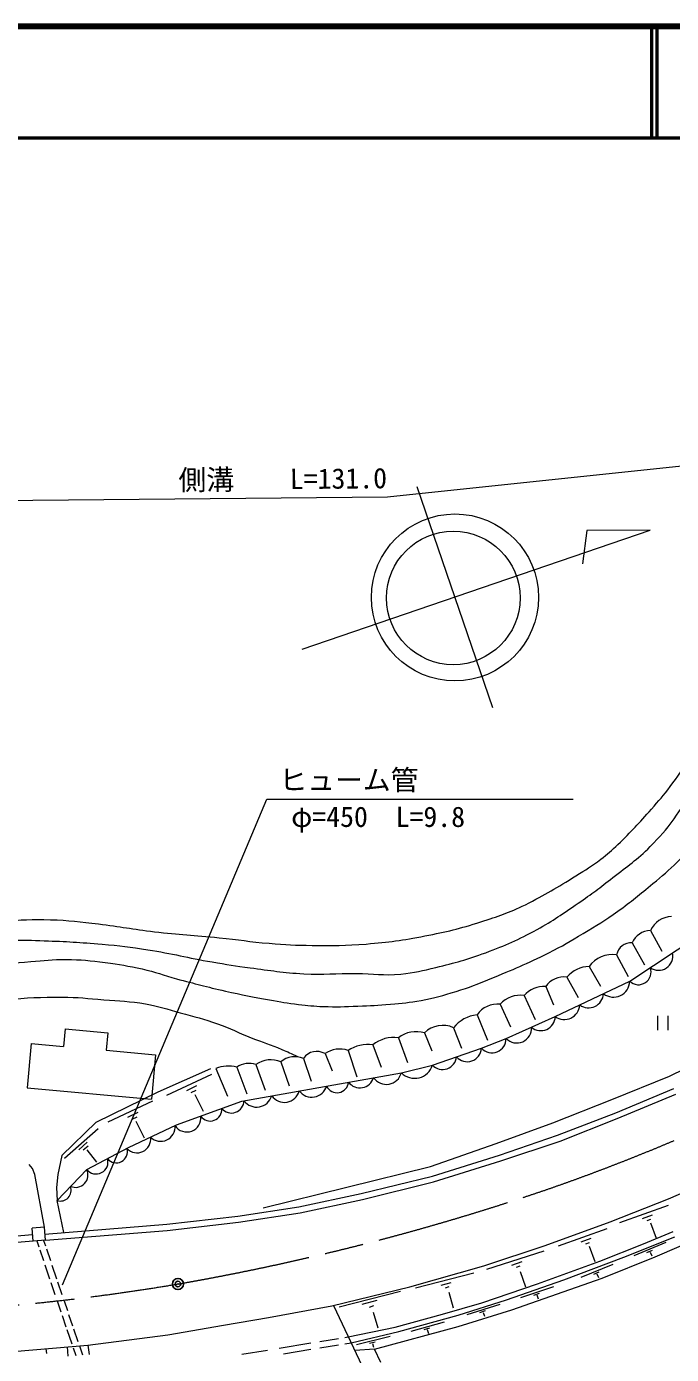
# Model space of a CAD drawing. Units: millimetres, scale not verified. Extents: x 40000 to 680000, y 20000 to 380000.
# Drawn here: x 452642 to 510549, y 260714 to 380000 of the extents above; entities that cross this region are included whole.
import ezdxf
from ezdxf.enums import TextEntityAlignment as Align

# ---------------------------------------------------------------- set-up
doc = ezdxf.new("R2010")
doc.units = ezdxf.units.MM
doc.header["$LTSCALE"] = 1000
doc.header["$PDMODE"] = 32
doc.header["$PDSIZE"] = 500
doc.linetypes.add('CHAIN', pattern=[18.5, 12, -1.5, 3.5, -1.5])
for name, color, linetype, lineweight in [('M-BGD', 7, 'Continuous', 13), ('M-BMK', 2, 'CHAIN', 13), ('M-BMK-SRVR', 3, 'Continuous', 25), ('M-STR-HTXT', 7, 'Continuous', 13), ('M-TTL', 2, 'Continuous', 140), ('M-TTL-LINE', 7, 'Continuous', 50)]:
    doc.layers.add(name, color=color, linetype=linetype, lineweight=lineweight)
doc.styles.add('ＭＳ ゴシック', font='')
doc.styles.get('ＭＳ ゴシック').set_extended_font_data('MS Gothic')

msp = doc.modelspace()

# ---------------------------------------------------------------- linework, layer by layer
at = {"layer": 'M-BGD'}
for p, q in [((487698, 338693), (494492, 318822)), ((477375, 324066), (508628, 334752)), ((502961, 334723), (502555, 331750)), ((508628, 334752), (502961, 334723)), ((506807, 294235), (516775, 300859)), ((508657, 298795), (509687, 296944)), ((507016, 297680), (508131, 295724)), ((505628, 296607), (506659, 294652)), ((503147, 295556), (504177, 293789)), ((499256, 293768), (499950, 292128)), ((500119, 291059), (506807, 294235)), ((501170, 294610), (502180, 292780)), ((497322, 292948), (498310, 290803)), ((493095, 291224), (494041, 288932)), ((495177, 292170), (496102, 290130)), ((509291, 291139), (509291, 289839)), ((510266, 289839), (510266, 291139)), ((456095, 289964), (455951, 288389)), ((456095, 289964), (459934, 289614)), ((490971, 290067), (491686, 288238)), ((495703, 289104), (500119, 291059)), ((459934, 289614), (459791, 288039)), ((486029, 289163), (486849, 286934)), ((488384, 289604), (489036, 287985)), ((493495, 288220), (495703, 289104)), ((510385, 285704), (518429, 289658)), ((453053, 288653), (452689, 284655)), ((453053, 288653), (455951, 288389)), ((459791, 288039), (464210, 287636)), ((464210, 287636), (463846, 283638)), ((479446, 287733), (480098, 286177)), ((481507, 288027), (482306, 285651)), ((483736, 288532), (484472, 286513)), ((489089, 286699), (493495, 288220)), ((464468, 284300), (469192, 286389)), ((469646, 286387), (470698, 283905)), ((471518, 286513), (472422, 284116)), ((473242, 286765), (474063, 284452)), ((475472, 286997), (476229, 284852)), ((477512, 287312), (478206, 285251)), ((486299, 286012), (489089, 286699)), ((465249, 284016), (469287, 285894)), ((471982, 283475), (486299, 286012)), ((505212, 283601), (510385, 285704)), ((452689, 284655), (463846, 283638)), ((458884, 281583), (464468, 284300)), ((467913, 284843), (467001, 284408)), ((467411, 284243), (467878, 284461)), ((467748, 284075), (468502, 282555)), ((505568, 282407), (510763, 284594)), ((505681, 281898), (510949, 284107)), ((459956, 281618), (463994, 283497)), ((466093, 281330), (471982, 283475)), ((499891, 281519), (505212, 283601)), ((455800, 278571), (458884, 281583)), ((462620, 282446), (461709, 282011)), ((462119, 281846), (462586, 282064)), ((462455, 281678), (463209, 280157)), ((494802, 279648), (499891, 281519)), ((500332, 280409), (505568, 282407)), ((500571, 279880), (505681, 281898)), ((456056, 278352), (459056, 281001)), ((461803, 279290), (466093, 281330)), ((495096, 278601), (500332, 280409)), ((458089, 279796), (457332, 279081)), ((457716, 279092), (458165, 279453)), ((458039, 277337), (461803, 279290)), ((488914, 277597), (494802, 279648)), ((495240, 278113), (500571, 279880)), ((455800, 278571), (455449, 276888)), ((458065, 279104), (458913, 277976)), ((489081, 276729), (495096, 278601)), ((489183, 276220), (495240, 278113)), ((453161, 277421), (452862, 277764)), ((453384, 276885), (453161, 277421)), ((454254, 272145), (453384, 276885)), ((455449, 276888), (455337, 275725)), ((455377, 274537), (458039, 277337)), ((473891, 273870), (488914, 277597)), ((455337, 275725), (455377, 274537)), ((482688, 275173), (489081, 276729)), ((482811, 274643), (489183, 276220)), ((510276, 274699), (514777, 276654)), ((456002, 271656), (455377, 274537)), ((477094, 273974), (482688, 275173)), ((477196, 273444), (482811, 274643)), ((505040, 272617), (510276, 274699)), ((471626, 273133), (477094, 273974)), ((471676, 272593), (477196, 273444)), ((505915, 272578), (510281, 274118)), ((507959, 272927), (508860, 273269)), ((454254, 272145), (453150, 272072)), ((453228, 270892), (453150, 272072)), ((454332, 270965), (454254, 272145)), ((454296, 271514), (465240, 272425)), ((465240, 272425), (471626, 273133)), ((465272, 271836), (471676, 272593)), ((499215, 270514), (505040, 272617)), ((500400, 270477), (504766, 272017)), ((508382, 272751), (508709, 272877)), ((508675, 272541), (509182, 271162)), ((453228, 270892), (417301, 267755)), ((453189, 271471), (417613, 268294)), ((454332, 270965), (453228, 270892)), ((453554, 270913), (453738, 270373)), ((454163, 270953), (454328, 270468)), ((454332, 270965), (465272, 271836)), ((502445, 270827), (503345, 271168)), ((506281, 269444), (510845, 271274)), ((507205, 269600), (510085, 270787)), ((508034, 270652), (510698, 271745)), ((509096, 269475), (513820, 271526)), ((453825, 270116), (454154, 269149)), ((454419, 270202), (454777, 269149)), ((493691, 268663), (499215, 270514)), ((493959, 268372), (499106, 270028)), ((502867, 270651), (503194, 270776)), ((503160, 270440), (503667, 269061)), ((504112, 269097), (508034, 270652)), ((508341, 269884), (508845, 270095)), ((508626, 269912), (508775, 269586)), ((454288, 268756), (454715, 267500)), ((454916, 268741), (455332, 267517)), ((487051, 266793), (493691, 268663)), ((496228, 268734), (497137, 269051)), ((496645, 268546), (496976, 268663)), ((498537, 267052), (504112, 269097)), ((500876, 267404), (506281, 269444)), ((502431, 267644), (505311, 268832)), ((504329, 267569), (509096, 269475)), ((455423, 267249), (455818, 266088)), ((487572, 266684), (492801, 268058)), ((495745, 265617), (500876, 267404)), ((496218, 264733), (504329, 267569)), ((496961, 268170), (497430, 266778)), ((503567, 267928), (504071, 268139)), ((503853, 267956), (504002, 267630)), ((454823, 267182), (455191, 266099)), ((480055, 265075), (487051, 266793)), ((480712, 264980), (486217, 266401)), ((489857, 266923), (490782, 267189)), ((490263, 266712), (490600, 266811)), ((490558, 266320), (490950, 264904)), ((493532, 265349), (498537, 267052)), ((497030, 265839), (499983, 266830)), ((498182, 266045), (498699, 266222)), ((498469, 266054), (498595, 265719)), ((455383, 265536), (455726, 264528)), ((456007, 265532), (456306, 264654)), ((474377, 264024), (480055, 265075)), ((480191, 265109), (489880, 244697)), ((482778, 265223), (484133, 265587)), ((483423, 264961), (483825, 265111)), ((489978, 264339), (493532, 265349)), ((491413, 264250), (495745, 265617)), ((492193, 264297), (495161, 265244)), ((455834, 264210), (456176, 263202)), ((456421, 264314), (456774, 263276)), ((470318, 263330), (474377, 264024)), ((483759, 264522), (484189, 263101)), ((485751, 263162), (489978, 264339)), ((486071, 262778), (491413, 264250)), ((487178, 262804), (490181, 263633)), ((491392, 263219), (496218, 264733)), ((493348, 264486), (493867, 264655)), ((493635, 264491), (493757, 264154)), ((456264, 262945), (456695, 261677)), ((456859, 263027), (457252, 261872)), ((458152, 261556), (465334, 262467)), ((465334, 262467), (470318, 263330)), ((481528, 262291), (485751, 263162)), ((481779, 261764), (486071, 262778)), ((483873, 261200), (491392, 263219)), ((488340, 262948), (488865, 263096)), ((488626, 262941), (488735, 262599)), ((448972, 260767), (458152, 261556)), ((456275, 261395), (456358, 260555)), ((456819, 261313), (457054, 260623)), ((457388, 261472), (457663, 260664)), ((458152, 261556), (458249, 260702)), ((475328, 261276), (478174, 261742)), ((478973, 261873), (480641, 262146)), ((478973, 261309), (480641, 261580)), ((481216, 262240), (481528, 262291)), ((481216, 261673), (481779, 261764)), ((482257, 261599), (485278, 262357)), ((483422, 261715), (483951, 261851)), ((483708, 261702), (483808, 261357)), ((454373, 261231), (454427, 260788)), ((471963, 260725), (474262, 261101)), ((475720, 260782), (478174, 261180)), ((483873, 261200), (482108, 261069)), ((484442, 259976), (483873, 261200))]:
    msp.add_line(p, q, dxfattribs=at)
for centre, radius in [((491109, 328717), 7500), ((490957, 328675), 6000)]:
    msp.add_circle(centre, radius, dxfattribs=at)
for centre, radius, start, end in [((510650, 297854), 2204, 92.6278, 154.75233), ((508710, 296952), 1843, 91.64472, 156.74649), ((506900, 296397), 1289, 84.80295, 170.58553), ((505239, 294073), 2564, 81.25813, 144.66941), ((509390, 296494), 1274, 234.35124, 12.86136), ((503164, 292983), 2574, 90.37931, 140.78375), ((507584, 295062), 1135, 226.7597, 20.4529), ((499128, 291379), 2393, 86.92384, 139.0216), ((500907, 292610), 2016, 82.50782, 144.94896), ((505340, 294279), 1467, 232.50291, 358.29782), ((496957, 290606), 2370, 81.16039, 138.71559), ((503104, 293200), 1346, 234.46124, 356.33949), ((493457, 288029), 3215, 96.47661, 140.66479), ((494945, 289915), 2267, 84.14691, 144.741), ((498826, 291094), 1294, 229.31295, 358.46005), ((500929, 292197), 1396, 234.58617, 356.21456), ((490011, 287970), 2306, 65.40557, 134.87602), ((496661, 290019), 1325, 223.68826, 4.08474), ((485614, 286191), 3000, 82.04766, 128.72928), ((487638, 287079), 2633, 73.55075, 127.68856), ((494434, 289074), 1269, 222.27683, 1.32599), ((478705, 286482), 1454, 59.34245, 145.18709), ((480764, 285870), 2282, 70.98892, 125.27129), ((483324, 285179), 3378, 82.98584, 122.52923), ((492214, 288293), 1283, 221.33813, 356.75802), ((470753, 283917), 2707, 73.58329, 114.13031), ((472631, 284925), 1940, 71.6293, 125.022), ((474568, 284850), 2330, 67.17388, 124.67529), ((476753, 285462), 2000, 67.72364, 129.85745), ((487488, 287195), 1676, 224.86138, 342.80427), ((489997, 287574), 1261, 223.95592, 354.14024), ((480522, 285257), 1035, 204.87878, 355.22199), ((482576, 285952), 1286, 217.39686, 342.7039), ((484949, 286370), 1397, 214.95365, 345.14712), ((473300, 284343), 1410, 216.33788, 343.76289), ((475789, 284747), 1388, 215.13571, 344.96505), ((478247, 285221), 1394, 216.72492, 343.37584), ((469136, 282723), 1040, 214.92337, 5.10855), ((471043, 283523), 1122, 219.08946, 359.19423), ((467034, 281960), 1261, 212.95206, 7.65251), ((464680, 281163), 1300, 225.99563, 4.86563), ((460696, 278923), 1001, 217.98727, 16.83722), ((462552, 280064), 1237, 223.50139, 7.64123), ((458883, 277996), 1070, 217.94779, 16.8767), ((457029, 276844), 1123, 246.85558, 26.04811), ((455669, 275472), 980, 252.67367, 20.23002)]:
    msp.add_arc(centre, radius, start, end, dxfattribs=at)
for points, knots in [([(392419, 296355), (394193, 295734), (394709, 295570), (396204, 295156), (398172, 294612), (399306, 294425), (401314, 294052), (402959, 293747), (403877, 293530), (405541, 293358), (407738, 293131), (408979, 293097), (411188, 293043), (413048, 292997), (414090, 293060), (415951, 293074), (417393, 293085), (418200, 293111), (419642, 293106), (421724, 293098), (422890, 293010), (424973, 293011), (427055, 293012), (428223, 293015), (430304, 293106), (431600, 293162), (432319, 293311), (433616, 293358), (434490, 293390), (434984, 293287), (435856, 293358), (436974, 293449), (437590, 293601), (438695, 293800), (440058, 294045), (440804, 294270), (442165, 294525), (443552, 294786), (444333, 294914), (445729, 295125), (447032, 295321), (447765, 295405), (449073, 295566), (450611, 295755), (451472, 295872), (453016, 296008), (454246, 296116), (454936, 296202), (456171, 296197), (457555, 296192), (458330, 296084), (459704, 295913), (461006, 295751), (461735, 295631), (463016, 295345), (464241, 295072), (464894, 294787), (466107, 294462), (467813, 294005), (468769, 293747), (470492, 293358), (472036, 293010), (472909, 292850), (474467, 292569), (475473, 292388), (476038, 292284), (477053, 292159), (477925, 292053), (478415, 292000), (479293, 291970), (480500, 291929), (481178, 291954), (482384, 292002), (483532, 292047), (484174, 292087), (485318, 292191), (486393, 292288), (487002, 292307), (488062, 292506), (489313, 292742), (489998, 292957), (491217, 293327), (492437, 293697), (493098, 293977), (494277, 294462), (496358, 295319), (497540, 295773), (499545, 296796), (500778, 297426), (501452, 297814), (502636, 298531), (503864, 299275), (504562, 299680), (505727, 300519), (507002, 301436), (507678, 302003), (508882, 303011), (509765, 303750), (510279, 304148), (511090, 304967), (511841, 305724), (512206, 306204), (512856, 307049), (513526, 307918), (513820, 308464), (514465, 309351), (515153, 310298), (515630, 310764), (516263, 311749), (517116, 313075), (517371, 313946), (518156, 315313), (519067, 316900), (519636, 317755), (520585, 319319), (521804, 321328), (522394, 322513), (523708, 324461), (524543, 325699), (525087, 326341), (526042, 327490), (527213, 328897), (528034, 329537), (529260, 330896), (530026, 331746), (530436, 332239), (531184, 333104), (532123, 334190), (532670, 334781), (533581, 335891), (534475, 336980), (534884, 337666), (535821, 338719), (537011, 340057), (537742, 340752), (539081, 341940), (540216, 342947), (540895, 343467), (542137, 344339), (543327, 345174), (543768, 345435), (545285, 346322)], [0, 0, 0, 0, 1, 1, 1, 2, 2, 2, 3, 3, 3, 4, 4, 4, 5, 5, 5, 6, 6, 6, 7, 7, 7, 8, 8, 8, 9, 9, 9, 10, 10, 10, 11, 11, 11, 12, 12, 12, 13, 13, 13, 14, 14, 14, 15, 15, 15, 16, 16, 16, 17, 17, 17, 18, 18, 18, 19, 19, 19, 20, 20, 20, 21, 21, 21, 22, 22, 22, 23, 23, 23, 24, 24, 24, 25, 25, 25, 26, 26, 26, 27, 27, 27, 28, 28, 28, 29, 29, 29, 30, 30, 30, 31, 31, 31, 32, 32, 32, 33, 33, 33, 34, 34, 34, 35, 35, 35, 36, 36, 36, 37, 37, 37, 38, 38, 38, 39, 39, 39, 40, 40, 40, 41, 41, 41, 42, 42, 42, 43, 43, 43, 44, 44, 44, 45, 45, 45, 46, 46, 46, 47, 47, 47, 47]), ([(394254, 298999), (395289, 298655), (395580, 298564), (396441, 298326), (397546, 298021), (398174, 297877), (399301, 297667), (400379, 297467), (400989, 297383), (402077, 297247), (403344, 297088), (404058, 297040), (405330, 296924), (406692, 296800), (407457, 296757), (408821, 296644), (410606, 296496), (411605, 296397), (413391, 296251), (414864, 296132), (415689, 296072), (417162, 295957), (419063, 295809), (420127, 295721), (422027, 295578), (424228, 295414), (425461, 295322), (427663, 295172), (428923, 295086), (429626, 294969), (430888, 294962), (432350, 294953), (433169, 295037), (434631, 295046), (435217, 295049), (435547, 294976), (436131, 295018), (437213, 295095), (437816, 295201), (438879, 295410), (440306, 295692), (441079, 295967), (442482, 296350), (443509, 296630), (444071, 296838), (445104, 297093), (446115, 297341), (446682, 297487), (447712, 297639), (449097, 297845), (449887, 297859), (451287, 297920), (452436, 297969), (453082, 297917), (454231, 297878), (456260, 297809), (457396, 297737), (459418, 297569), (461029, 297436), (461927, 297302), (463526, 297065), (465803, 296726), (467046, 296350), (469316, 295971), (470639, 295750), (471380, 295624), (472709, 295452), (474591, 295209), (475641, 295006), (477536, 294913), (479369, 294822), (480400, 294954), (482236, 294944), (483801, 294936), (484684, 294737), (486242, 294881), (487491, 294996), (488178, 295182), (489396, 295480), (491169, 295914), (492163, 296177), (493876, 296805), (495729, 297485), (496745, 297947), (498481, 298887), (499987, 299703), (500761, 300283), (502172, 301253), (503421, 302112), (504105, 302617), (505295, 303556), (506628, 304607), (507446, 305124), (508639, 306332), (509542, 307245), (510034, 307781), (510784, 308824), (512036, 310564), (512571, 311650), (513717, 313461), (514529, 314743), (514982, 315463), (515799, 316742), (517729, 319759), (518776, 321472), (520784, 324438), (521861, 326031), (522525, 326881), (523686, 328413), (525167, 330369), (526045, 331428), (527629, 333303), (528771, 334654), (529422, 335404), (530654, 336675), (532092, 338161), (533040, 338847), (534505, 340305), (536012, 341805), (536691, 342817), (538291, 344217), (538810, 344672), (539175, 344832), (539742, 345226), (540665, 345868), (540955, 346068), (542108, 346867)], [0, 0, 0, 0, 1, 1, 1, 2, 2, 2, 3, 3, 3, 4, 4, 4, 5, 5, 5, 6, 6, 6, 7, 7, 7, 8, 8, 8, 9, 9, 9, 10, 10, 10, 11, 11, 11, 12, 12, 12, 13, 13, 13, 14, 14, 14, 15, 15, 15, 16, 16, 16, 17, 17, 17, 18, 18, 18, 19, 19, 19, 20, 20, 20, 21, 21, 21, 22, 22, 22, 23, 23, 23, 24, 24, 24, 25, 25, 25, 26, 26, 26, 27, 27, 27, 28, 28, 28, 29, 29, 29, 30, 30, 30, 31, 31, 31, 32, 32, 32, 33, 33, 33, 34, 34, 34, 35, 35, 35, 36, 36, 36, 37, 37, 37, 38, 38, 38, 39, 39, 39, 40, 40, 40, 41, 41, 41, 42, 42, 42, 42]), ([(400160, 302216), (401581, 302015), (401971, 301943), (403125, 301732), (405348, 301327), (406559, 300934), (408761, 300428), (410633, 299999), (411680, 299750), (413556, 299335), (415624, 298878), (416777, 298594), (418855, 298189), (420237, 297919), (421008, 297747), (422402, 297558), (424158, 297319), (425149, 297231), (426917, 297123), (429320, 296977), (430671, 296926), (433079, 296922), (434254, 296920), (434913, 296931), (436086, 297006), (437026, 297066), (437558, 297086), (438483, 297258), (439807, 297505), (440516, 297793), (441827, 298099), (442961, 298364), (443605, 298479), (444750, 298688), (446996, 299099), (448253, 299357), (450523, 299603), (452178, 299782), (453117, 299798), (454781, 299761), (456476, 299723), (457420, 299575), (459103, 299382), (461068, 299158), (462154, 298914), (464119, 298688), (466381, 298429), (467658, 298383), (469923, 298152), (471687, 297972), (472667, 297790), (474434, 297647), (475934, 297526), (476777, 297474), (478282, 297458), (480180, 297438), (481248, 297436), (483140, 297584), (485211, 297746), (486368, 297917), (488408, 298310), (490392, 298691), (491500, 298954), (493424, 299571), (495021, 300084), (495928, 300372), (497430, 301117), (499261, 302026), (500235, 302637), (501975, 303710), (502866, 304259), (503372, 304562), (504204, 305196), (504837, 305678), (505177, 305972), (505746, 306528), (506965, 307719), (507629, 308409), (508746, 309696), (509425, 310477), (509827, 310898), (510443, 311729), (511742, 313482), (512396, 314520), (513541, 316377), (514976, 318703), (515597, 320113), (516941, 322493), (518047, 324452), (518591, 325595), (519801, 327491), (520566, 328690), (521045, 329330), (521904, 330463), (522914, 331795), (523521, 332513), (524652, 333744), (525600, 334776), (526124, 335370), (527190, 336281), (527970, 336949), (528453, 337268), (529278, 337880), (529815, 338277), (530146, 338458), (530666, 338875), (531320, 339399), (531648, 339739), (532265, 340305), (533275, 341232), (533822, 341772), (534816, 342717), (535816, 343667), (536360, 344215), (537368, 345156), (537994, 345740), (538195, 345926), (538980, 346642)], [0, 0, 0, 0, 1, 1, 1, 2, 2, 2, 3, 3, 3, 4, 4, 4, 5, 5, 5, 6, 6, 6, 7, 7, 7, 8, 8, 8, 9, 9, 9, 10, 10, 10, 11, 11, 11, 12, 12, 12, 13, 13, 13, 14, 14, 14, 15, 15, 15, 16, 16, 16, 17, 17, 17, 18, 18, 18, 19, 19, 19, 20, 20, 20, 21, 21, 21, 22, 22, 22, 23, 23, 23, 24, 24, 24, 25, 25, 25, 26, 26, 26, 27, 27, 27, 28, 28, 28, 29, 29, 29, 30, 30, 30, 31, 31, 31, 32, 32, 32, 33, 33, 33, 34, 34, 34, 35, 35, 35, 36, 36, 36, 37, 37, 37, 38, 38, 38, 39, 39, 39, 39]), ([(390194, 293212), (391145, 292898), (391396, 292820), (392171, 292582), (393403, 292202), (394089, 291965), (395346, 291677), (396479, 291418), (397121, 291304), (398269, 291130), (399455, 290951), (400125, 290884), (401319, 290773), (402572, 290656), (403277, 290605), (404536, 290584), (406902, 290544), (408228, 290657), (410593, 290731), (412795, 290800), (414027, 290870), (416229, 290941), (417748, 290990), (418600, 290998), (420119, 291046), (421738, 291098), (422644, 291139), (424262, 291194), (425544, 291237), (426261, 291305), (427543, 291299), (428677, 291293), (429311, 291195), (430445, 291215), (431103, 291226), (431474, 291242), (432127, 291320), (432921, 291414), (433349, 291596), (434146, 291656), (435088, 291728), (435621, 291658), (436565, 291698), (438186, 291767), (439088, 291907), (440708, 292014), (442859, 292155), (444066, 292197), (446217, 292329), (448000, 292438), (448997, 292529), (450781, 292624), (452751, 292728), (453855, 292833), (455828, 292813), (457293, 292798), (458111, 292696), (459571, 292582), (461036, 292466), (461867, 292456), (463315, 292203), (464559, 291985), (465230, 291737), (466448, 291404), (467762, 291044), (468509, 290872), (469792, 290415), (470999, 289986), (471631, 289630), (472820, 289154), (473881, 288729), (474508, 288572), (475556, 288119), (476141, 287866), (476338, 287780), (477039, 287441)], [0, 0, 0, 0, 1, 1, 1, 2, 2, 2, 3, 3, 3, 4, 4, 4, 5, 5, 5, 6, 6, 6, 7, 7, 7, 8, 8, 8, 9, 9, 9, 10, 10, 10, 11, 11, 11, 12, 12, 12, 13, 13, 13, 14, 14, 14, 15, 15, 15, 16, 16, 16, 17, 17, 17, 18, 18, 18, 19, 19, 19, 20, 20, 20, 21, 21, 21, 22, 22, 22, 23, 23, 23, 24, 24, 24, 25, 25, 25, 25])]:
    msp.add_open_spline(points, degree=3, knots=knots, dxfattribs=at)
at = {"layer": 'M-BMK'}
for centre, radius, start, end in [((440191, 446221), 180656, 289.1945, 299.79895), ((428350, 483742), 219988, 279.91607, 288.89408), ((433658, 460481), 196163, 271.84933, 279.55894)]:
    msp.add_arc(centre, radius, start, end, dxfattribs=at)
at = {"layer": 'M-BMK-SRVR'}
msp.add_circle((466233, 267041), 500, dxfattribs=at)
msp.add_point((466233, 267041), dxfattribs=at)
at = {"layer": 'M-STR-HTXT'}
for p, q in [((485058, 337755), (546201, 344205)), ((433957, 337262), (485058, 337755)), ((455858, 266964), (474225, 310592)), ((474225, 310592), (501725, 310592))]:
    msp.add_line(p, q, dxfattribs=at)
at = {"layer": 'M-TTL'}
msp.add_line((680000, 380000), (40000, 380000), dxfattribs=at)
at = {"layer": 'M-TTL-LINE'}
for p, q in [((508747, 380000), (508747, 370000)), ((509247, 380000), (509247, 370000)), ((40000, 370000), (680000, 370000))]:
    msp.add_line(p, q, dxfattribs=at)

# ---------------------------------------------------------------- texts
at = {"layer": 'M-STR-HTXT', "style": 'ＭＳ ゴシック'}
msp.add_text('側溝\u3000\u3000L=131.0', height=1833, rotation=0.554, dxfattribs=at).set_placement((466295, 337798), align=Align.BOTTOM_LEFT)
for s, p in [('ヒューム管', (475339, 310854)), ('φ=450  L=9.8', (476406, 307548))]:
    msp.add_text(s, height=1833, dxfattribs=at).set_placement(p, align=Align.BOTTOM_LEFT)

doc.saveas('drawing.dxf')
